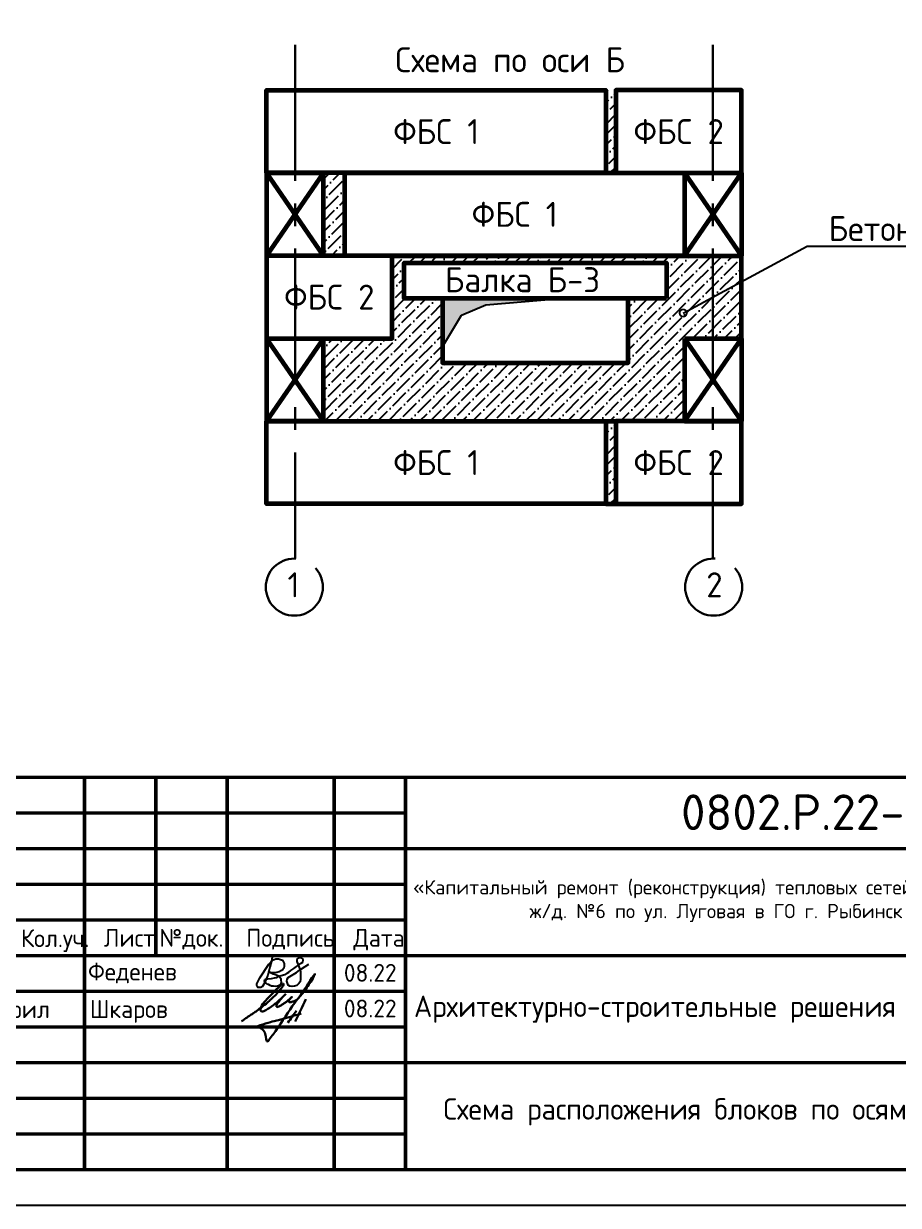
# Model space of a CAD drawing. Header units: millimetres. Extents: x 1601 to 14530, y 1157 to 3820.
# Drawn here: x 8095.4 to 8218.1, y 2825.6 to 2991.2 of the extents above; entities that cross this region are included whole.
import ezdxf
from ezdxf import colors
from ezdxf.entities.mleader import LeaderData, LeaderLine
from ezdxf.enums import TextEntityAlignment as Align
from ezdxf.math import Vec2, Vec3

# ---------------------------------------------------------------- set-up
doc = ezdxf.new("R2010")
doc.units = ezdxf.units.MM
doc.linetypes.add('осевая2', pattern=[28.575, 19.05, -3.175, 3.175, -3.175])
for name, color, linetype, lineweight in [('Осевая', 2, 'осевая2', 30), ('Основной', 1, 'Continuous', 60), ('Размер 3.5', 250, 'Continuous', 35), ('Размерный', 4, 'Continuous', 30), ('Размеры на чертеже', 250, 'Continuous', 25)]:
    doc.layers.add(name, color=color, linetype=linetype, lineweight=lineweight)
doc.layers.add('рамка', color=7, linetype='Continuous')
doc.styles.add('-ISOCPEUR-', font='isocpeur.TTF')
doc.styles.add('GOST', font='GOST Common.ttf')
doc.styles.get("Standard").update_dxf_attribs({"font": 'GOST Common.ttf'})
pattern_1 = [(45, (1090.173, -146.7658), (0.55565335, 2.03739561), [2.619375, -0.523875, 0, -0.523875])]

# ---------------------------------------------------------------- blocks, each defined once
blk = doc.blocks.new('*U427')
blk.add_lwpolyline([(0, 0), (420, 0), (420, -297), (0, -297)], close=True)
at = {"const_width": 0.5}
blk.add_lwpolyline([(20, -5), (415, -5), (415, -292), (20, -292)], close=True, dxfattribs=at)
for points in [[(230, -292), (230, -237), (415, -237)], [(250, -237), (250, -292)], [(260, -237), (260, -262)], [(270, -237), (270, -292)], [(285, -237), (285, -292)], [(295, -237), (295, -292)], [(230, -242), (295, -242)], [(230, -247), (295, -247)], [(295, -247), (415, -247)], [(230, -252), (295, -252)], [(230, -257), (295, -257)], [(230, -262), (415, -262)], [(230, -267), (295, -267)], [(230, -272), (295, -272)], [(230, -277), (295, -277)], [(295, -277), (415, -277)], [(230, -282), (295, -282)], [(230, -287), (295, -287)]]:
    blk.add_lwpolyline(points, dxfattribs=at)
at = {"style": 'GOST'}
for s, p in [('Кол.уч.', (245.89, -259.55)), ('Лист', (256.3, -259.5)), ('№док.', (265, -259.5)), ('Подпись', (278.88, -259.5)), ('Дата', (291.31, -259.5))]:
    blk.add_text(s, height=2.5, dxfattribs=at).set_placement(p, align=Align.MIDDLE_CENTER)
blk.add_text('Проверил', height=2.5, dxfattribs=at).set_placement((231, -269.5), align=Align.MIDDLE_LEFT)
at = {"attachment_point": 5}
for s, insert, char_height, width, style in [('\\pi2.57236;{\\C7;«Капитальный ремонт (реконструкция) тепловых сетей от ТК-8013 по ул. Куйбышева,д.7 до ж/д. №6 по ул. Луговая в ГО г. Рыбинск Ярославской области».}', (353.29, -254.35), 2, 124.3112, '-ISOCPEUR-'), ('Архитектурно-строительные решения', (330, -269.5), 3, 70, 'GOST')]:
    blk.add_mtext(s, dxfattribs=dict(at, insert=insert, char_height=char_height, width=width, style=style))
at = {"style": 'GOST'}
blk.add_attdef('РАЗРАБОТАЛ', text='', height=2.5, dxfattribs=at).set_placement((250.5, -264.22), align=Align.MIDDLE_LEFT)
blk.add_attdef('ПРОВЕРИЛ', (250.75, -270.73), '', height=2.5, dxfattribs=at)
at = {"style": 'GOST', "flags": 8}
for tag, p in [('ЛИСТ', (387.6, -271.87)), ('ЛИСТОВ', (405.3, -271.86)), ('ФОРМАТ', (380.97, -294.75))]:
    blk.add_attdef(tag, text='', height=3, dxfattribs=at).set_placement(p, align=Align.MIDDLE_CENTER)
blk.add_attdef('ИМЯ_ЧЕРТЕЖА_001', (321.53, -284.99), '', height=3, dxfattribs=at)
blk = doc.blocks.new('подпись')
at = {"lineweight": 30}
for points in [[(-0.82, -1.23), (-0.21, -0.8), (0.43, -0.36), (0.86, -0.08), (1.32, 0.25), (2, 0.77), (2.8, 1.4), (3.27, 1.83), (3.84, 2.36), (4.46, 3.07), (5.01, 3.73), (5.08, 3.95), (5.01, 4.03), (4.91, 4), (4.76, 3.88), (4.33, 3.49), (3.4, 2.58), (2.34, 1.43), (1.83, 0.48), (1.87, 0.23), (1.99, 0.16), (2.17, 0.16), (2.41, 0.25), (3.02, 0.6), (3.71, 1.09), (4.34, 1.62), (5.32, 2.55), (4.75, 1.98), (4.27, 1.36), (4.08, 1.05), (4.07, 0.85), (4.11, 0.78), (4.25, 0.78), (4.42, 0.84), (4.78, 1.05), (5.16, 1.3), (5.47, 1.51), (5.72, 1.73), (6.05, 1.99), (6.23, 2.18), (5.94, 1.88), (5.8, 1.63), (5.8, 1.5), (5.89, 1.44), (6.13, 1.46), (6.57, 1.6), (6.9, 1.79), (7.5, 2.39), (8.04, 3.08), (8.61, 3.92), (9.15, 4.76), (9.43, 5.33), (8, 3.26), (6.29, 0.88), (3.58, -3.07), (3.05, -3.8), (2.85, -4.05), (2.49, -2.98), (2.12, -2.39), (1.3, -1.96), (1.02, -2.03), (2.91, -1.44), (4.7, -0.96), (7.51, -0.15)], [(8.19, 1.85), (6.68, -1.27)], [(6.86, 0.23), (5.67, -1.43)]]:
    blk.add_spline(points, degree=3, dxfattribs=at)
blk = doc.blocks.new('Подпись Леха')
at = {"layer": 'рамка'}
blk.add_blockref('подпись', (2.7, 0.11), dxfattribs=at)
blk = doc.blocks.new('*U420')
at = {"layer": 'Основной', "ltscale": 20}
blk.add_lwpolyline([(0, -290), (2380, -290), (2380, 290), (0, 290)], close=True, dxfattribs=at)
at = {"layer": 'Основной', "ltscale": 20, "flags": 1}
for tag, p in [('ВЕС', (579.2, 65.4)), ('ОБЪЕМ', (579.6, 61.7))]:
    blk.add_attdef(tag, p, '', height=2.5, dxfattribs=at)
at = {"layer": 'Основной', "ltscale": 20}
blk.add_attdef('НАЗВАНИЕ', (445.5, -133.9), '', height=38.9, dxfattribs=at)
blk = doc.blocks.new('*U421')
at = {"layer": 'Основной', "ltscale": 20}
blk.add_lwpolyline([(0, -290), (880, -290), (880, 290), (0, 290)], close=True, dxfattribs=at)
at = {"layer": 'Основной', "ltscale": 20, "flags": 1}
for tag, p in [('ВЕС', (579.2, 65.4)), ('ОБЪЕМ', (579.6, 61.7))]:
    blk.add_attdef(tag, p, '', height=2.5, dxfattribs=at)
at = {"layer": 'Основной', "ltscale": 20}
blk.add_attdef('НАЗВАНИЕ', (445.5, -133.9), '', height=38.9, dxfattribs=at)
blk = doc.blocks.new('*U405')
at = {"layer": 'Основной', "ltscale": 20}
blk.add_lwpolyline([(0, -290), (880, -290), (880, 290), (0, 290)], close=True, dxfattribs=at)
at = {"layer": 'Основной', "ltscale": 20, "flags": 1}
for tag, p in [('ВЕС', (579.2, 65.4)), ('ОБЪЕМ', (579.6, 61.7))]:
    blk.add_attdef(tag, p, '', height=2.5, dxfattribs=at)
at = {"layer": 'Основной', "ltscale": 20}
blk.add_attdef('НАЗВАНИЕ', (445.5, -133.9), '', height=38.9, dxfattribs=at)
blk = doc.blocks.new('*U406')
at = {"layer": 'Основной', "ltscale": 20}
blk.add_lwpolyline([(0, -290), (2380, -290), (2380, 290), (0, 290)], close=True, dxfattribs=at)
at = {"layer": 'Основной', "ltscale": 20, "flags": 1}
for tag, p in [('ВЕС', (579.2, 65.4)), ('ОБЪЕМ', (579.6, 61.7))]:
    blk.add_attdef(tag, p, '', height=2.5, dxfattribs=at)
at = {"layer": 'Основной', "ltscale": 20}
blk.add_attdef('НАЗВАНИЕ', (445.5, -133.9), '', height=38.9, dxfattribs=at)
blk = doc.blocks.new('*U407')
at = {"layer": 'Основной', "ltscale": 20}
blk.add_lwpolyline([(0, -290), (2380, -290), (2380, 290), (0, 290)], close=True, dxfattribs=at)
at = {"layer": 'Основной', "ltscale": 20, "flags": 1}
for tag, p in [('ВЕС', (579.2, 65.4)), ('ОБЪЕМ', (579.6, 61.7))]:
    blk.add_attdef(tag, p, '', height=2.5, dxfattribs=at)
at = {"layer": 'Основной', "ltscale": 20}
blk.add_attdef('НАЗВАНИЕ', (445.5, -133.9), '', height=38.9, dxfattribs=at)
blk = doc.blocks.new('*U408')
at = {"layer": 'Основной', "ltscale": 20}
blk.add_lwpolyline([(0, -290), (880, -290), (880, 290), (0, 290)], close=True, dxfattribs=at)
at = {"layer": 'Основной', "ltscale": 20, "flags": 1}
for tag, p in [('ВЕС', (579.2, 65.4)), ('ОБЪЕМ', (579.6, 61.7))]:
    blk.add_attdef(tag, p, '', height=2.5, dxfattribs=at)
at = {"layer": 'Основной', "ltscale": 20}
blk.add_attdef('НАЗВАНИЕ', (445.5, -133.9), '', height=38.9, dxfattribs=at)
blk = doc.blocks.new('_DotSmall')
at = {"color": 0, "linetype": 'ByBlock', "const_width": 0.5}
blk.add_lwpolyline([(-0.0625, 0, 1), (0.0625, 0, 1)], format="xyb", close=True, dxfattribs=at)

msp = doc.modelspace()

# ---------------------------------------------------------------- hatches: boundary and pattern name
h = msp.add_hatch()
h.set_pattern_fill('ANSI36', scale=0.33)
h.set_pattern_definition([(45, (1214.406, -100.3659), (0.55565335, 2.03739561), [2.619375, -0.523875, 0, -0.523875])])
h.paths.add_polyline_path([(8178.4564, 2981.9168), (8177.0564, 2981.9168), (8177.0564, 2970.3168), (8178.4564, 2970.3168)])
h = msp.add_hatch()
h.set_pattern_fill('ANSI36', scale=0.33)
h.set_pattern_definition(pattern_1)
h.paths.add_polyline_path([(8140.4565, 2970.3171), (8137.4566, 2970.3171), (8137.4564, 2970.3168), (8137.4564, 2958.7169), (8140.4565, 2958.7169)])
h = msp.add_hatch()
h.set_pattern_fill('ANSI36', scale=0.33)
h.set_pattern_definition(pattern_1)
h.paths.add_polyline_path([(8177.0564, 2935.517), (8178.4564, 2935.517), (8188.0564, 2935.517), (8188.0565, 2935.5171), (8188.0564, 2947.1169), (8188.0564, 2958.7169), (8147.0564, 2958.7169), (8147.0564, 2947.1169), (8137.4564, 2947.1169), (8137.4564, 2935.517)])
h.paths.add_polyline_path([(8154.1564, 2943.717), (8154.1564, 2952.717), (8148.7564, 2952.717), (8148.7564, 2957.717), (8185.5564, 2957.717), (8185.5564, 2952.717), (8180.1564, 2952.717), (8180.1564, 2943.717)], flags=16)
h.paths.add_polyline_path([(8188.0564, 2947.1169), (8196.0564, 2947.1169), (8196.0564, 2958.7169), (8188.0564, 2958.7169)])
h = msp.add_hatch(color=7)
h.dxf.hatch_style = 1
h.paths.add_polyline_path([(8156.7934, 2950.3755), (8160.1925, 2951.8204), (8170.6631, 2952.717), (8154.1564, 2952.717), (8154.1564, 2945.9238)])
h = msp.add_hatch()
h.set_pattern_fill('ANSI36', scale=0.33)
h.set_pattern_definition([(45, (1214.406, -146.7658), (0.55565335, 2.03739561), [2.619375, -0.523875, 0, -0.523875])])
h.paths.add_polyline_path([(8178.4564, 2935.517), (8177.0564, 2935.517), (8177.0564, 2923.917), (8178.4564, 2923.917)])

# ---------------------------------------------------------------- linework, layer by layer
for p, q in [((8160.1925, 2951.8204), (8170.6631, 2952.717)), ((8156.7934, 2950.3755), (8160.1925, 2951.8204)), ((8154.1564, 2945.9238), (8156.7934, 2950.3755))]:
    msp.add_line(p, q)
msp.add_lwpolyline([(8130.2473, 2860.3375), (8130.1471, 2859.8159), (8129.9385, 2858.9588), (8129.6217, 2857.8778), (8129.1577, 2856.7172), (8128.8389, 2856.2463), (8128.6454, 2856.1471), (8128.4517, 2856.1229), (8128.2628, 2856.1471), (8128.1659, 2856.2585), (8128.1175, 2856.4424), (8128.1223, 2856.6506), (8128.2192, 2856.912), (8128.5225, 2857.4716), (8129.7965, 2859.3859), (8130.2929, 2859.9596), (8130.7428, 2860.1535), (8131.123, 2860.1457), (8131.6893, 2859.9829), (8131.9531, 2859.5099), (8131.9298, 2859.1222), (8131.8725, 2858.8593), (8131.756, 2858.675), (8131.5522, 2858.4906), (8131.2415, 2858.3354), (8130.8824, 2858.2336), (8130.5718, 2858.1753), (8130.3048, 2858.185), (8130.0476, 2858.1944), (8129.8098, 2858.3063), (8129.7522, 2858.3232), (8130.0081, 2858.213), (8130.2151, 2858.1238), (8130.4068, 2858.0558), (8130.727, 2857.9644), (8130.9526, 2857.8577), (8131.1622, 2857.7586), (8131.3002, 2857.6627), (8131.4516, 2857.3921), (8131.4751, 2857.1422), (8131.4983, 2856.8945), (8131.4438, 2856.6502), (8131.2485, 2856.4316), (8131.0063, 2856.3222), (8130.7093, 2856.291), (8130.4202, 2856.3066), (8130.1766, 2856.3198), (8129.9514, 2856.4237), (8129.7132, 2856.5338), (8129.5298, 2856.6184), (8129.4201, 2856.7205), (8129.2815, 2856.8495), (8129.1974, 2857.0605), (8129.2023, 2857.251), (8129.3148, 2857.3145), (8129.6472, 2857.3487), (8130.1476, 2857.4002), (8130.5565, 2857.4855), (8130.8494, 2857.5466), (8131.0991, 2857.6565), (8131.5341, 2857.8129), (8132.0083, 2857.9741), (8132.3701, 2858.1451), (8132.5707, 2858.2872), (8132.8689, 2858.4982), (8133.2676, 2858.7805), (8133.6511, 2859.0519), (8133.9486, 2859.2625), (8134.313, 2859.5204), (8134.5673, 2859.7005), (8134.62, 2859.9444), (8134.5653, 2860.1477), (8134.3932, 2860.2571), (8134.1429, 2860.2727), (8133.8926, 2860.2415), (8133.7411, 2860.1484), (8133.6872, 2859.9674), (8133.7166, 2859.767), (8133.79, 2859.5468), (8133.9662, 2859.1507), (8134.157, 2858.6029), (8134.206, 2858.3388), (8134.2206, 2858.0209), (8134.2373, 2857.2841), (8134.1902, 2856.9473), (8133.9473, 2856.6261), (8133.7043, 2856.4146), (8133.3908, 2856.3206), (8133.046, 2856.2736), (8132.7403, 2856.3128), (8132.5052, 2856.4616), (8132.3798, 2856.7201), (8132.3092, 2857.0178), (8132.3484, 2857.2998), (8132.513, 2857.5191), (8133.6573, 2858.2554), (8134.0884, 2858.5609), (8134.8957, 2859.0858), (8135.3697, 2859.3939)])
at = {"layer": 'Осевая'}
for p, q in [((8133.455, 2988.2785), (8133.455, 2916.2592)), ((8192.0579, 2988.2785), (8192.0579, 2916.2592))]:
    msp.add_line(p, q, dxfattribs=at)
for centre in [(8133.3539, 2912.2603), (8192.1589, 2912.2603)]:
    msp.add_circle(centre, 4.0002, dxfattribs=at)
at = {"layer": 'Основной'}
for p, q in [((8129.4564, 2970.3168), (8129.4564, 2958.7169)), ((8137.4564, 2958.7169), (8129.4564, 2970.3168)), ((8137.4564, 2970.3168), (8129.4564, 2958.7169)), ((8129.4564, 2970.3168), (8137.4564, 2970.3168)), ((8137.4564, 2958.7169), (8137.4564, 2970.3168)), ((8177.0564, 2970.3168), (8178.4564, 2970.3168)), ((8188.0564, 2958.7169), (8196.0564, 2970.3168)), ((8188.0564, 2970.3168), (8196.0564, 2958.7169)), ((8188.0564, 2970.3168), (8188.0565, 2958.7168)), ((8188.0564, 2970.3168), (8196.0564, 2970.3168)), ((8196.0564, 2970.3168), (8196.0564, 2958.7169)), ((8137.4564, 2958.7168), (8129.4564, 2958.7169)), ((8147.0564, 2958.7169), (8196.0564, 2958.7169)), ((8188.0564, 2958.7168), (8196.0564, 2958.7169)), ((8196.0564, 2947.1169), (8196.0563, 2958.7169)), ((8129.4564, 2947.1169), (8129.4564, 2935.517)), ((8137.4564, 2935.517), (8129.4564, 2947.1169)), ((8137.4564, 2947.1169), (8129.4564, 2935.517)), ((8129.4564, 2947.1169), (8137.4564, 2947.1169)), ((8137.4564, 2935.517), (8137.4564, 2947.1169)), ((8188.0564, 2935.517), (8196.0564, 2947.1169)), ((8188.0564, 2947.1169), (8196.0564, 2935.517)), ((8188.0564, 2947.1169), (8188.0565, 2935.5169)), ((8188.0564, 2947.1169), (8196.0564, 2947.1169)), ((8196.0564, 2947.1169), (8196.0564, 2935.517)), ((8137.4564, 2935.5169), (8129.4564, 2935.517)), ((8177.0564, 2935.517), (8178.4564, 2935.517)), ((8188.0564, 2935.5169), (8196.0564, 2935.517)), ((8177.0564, 2923.917), (8178.4564, 2923.917))]:
    msp.add_line(p, q, dxfattribs=at)
for points in [[(8185.5564, 2952.717), (8148.7564, 2952.717), (8148.7564, 2957.717), (8185.5564, 2957.717)], [(8180.1564, 2952.717), (8154.1564, 2952.717), (8154.1564, 2943.717), (8180.1564, 2943.717)]]:
    msp.add_lwpolyline(points, close=True, dxfattribs=at)

# ---------------------------------------------------------------- block references
ref = msp.add_blockref('*U427', (7853.9325, 3122.5891))
ref.add_attrib('ИМЯ_ЧЕРТЕЖА_001', 'Схема расположения блоков по осям', (8154.2715, 2837.6012), dxfattribs={"height": 3, "style": 'GOST'})
ref.add_attrib('ДАТА', '08.22', dxfattribs={"height": 2.5, "style": 'GOST'}).set_placement((8144.007, 2858.1876), align=Align.MIDDLE_CENTER)
ref.add_attrib('РАЗРАБОТАЛ', 'Феденев', dxfattribs={"height": 2.5, "style": 'GOST'}).set_placement((8104.4331, 2858.3649), align=Align.MIDDLE_LEFT)
ref.add_attrib('ПРОВЕРИЛ', 'Шкаров', (8104.6815, 2851.8599), dxfattribs={"height": 2.5, "style": 'GOST'})
ref.add_attrib('ДАТА1', '08.22', dxfattribs={"height": 2.5, "style": 'GOST'}).set_placement((8144.007, 2853.1876), align=Align.MIDDLE_CENTER)
msp.add_blockref('Подпись Леха', (8124.0875, 2852.5127))
at = {"layer": 'Основной', "yscale": 0.02, "zscale": 0.02}
for name, p, xscale in [('*U407', (8177.0564, 2976.1168), -0.02), ('*U408', (8178.4564, 2976.1168), 0.02), ('*U406', (8188.0565, 2964.5171), -0.02), ('*U405', (8129.4564, 2952.9169), 0.02), ('*U420', (8177.0564, 2929.717), -0.02), ('*U421', (8178.4564, 2929.717), 0.02)]:
    msp.add_blockref(name, p, dxfattribs=dict(at, xscale=xscale))

# ---------------------------------------------------------------- texts
at = {"layer": 'Основной', "char_height": 3.5, "attachment_point": 5}
for s, insert in [('1', (8133.239, 2912.5793)), ('2', (8192.2739, 2912.5793))]:
    msp.add_mtext_dynamic_manual_height_columns(s, width=5.739849, gutter_width=12.5, heights=[0], dxfattribs=dict(at, insert=insert))
at = {"layer": 'Размер 3.5', "char_height": 3.5, "attachment_point": 5, "style": 'GOST'}
for s, width, heights, insert in [('Схема по оси Б', 37.356069, [0], (8163.6274, 2986.1851)), ('{\\C7;ФБС 1}', 27.497551, [0], (8153.2564, 2976.1168)), ('{\\C7;ФБС 2}', 15.874668, [5.3157], (8187.2564, 2976.1165)), ('{\\C7;ФБС 1}', 27.497551, [0], (8164.2565, 2964.5171)), ('{\\C7;Балка Б-3}', 59.561246, [0], (8165.3496, 2955.3499)), ('{\\C7;ФБС 2}', 15.874668, [5.3157], (8138.2564, 2952.9166)), ('{\\C7;ФБС 1}', 27.497551, [0], (8153.2564, 2929.717)), ('{\\C7;ФБС 2}', 15.874668, [5.3157], (8187.2564, 2929.7166))]:
    msp.add_mtext_dynamic_manual_height_columns(s, width=width, gutter_width=12.5, heights=heights, dxfattribs=dict(at, insert=insert))
at = {"layer": 'Размерный', "color": 7, "lineweight": 30, "insert": (8111.3329, 2883.1993), "char_height": 5, "width": 185, "attachment_point": 1, "style": '-ISOCPEUR-'}
msp.add_mtext('\\pi66.25,l10;0802.Р.22-АС.1', dxfattribs=at)

# ---------------------------------------------------------------- leaders
at = {"layer": 'Размеры на чертеже'}
ml = msp.add_multileader_mtext('Standard', dxfattribs=at)
ml.set_content('\\A1;{\\C7;Бетон В15, F150, W4}', color=256, style='GOST')
ml.set_leader_properties()
ml.set_arrow_properties(name='DOTSMALL')
ml.build(insert=Vec2(0, 0))
ml.multileader.update_dxf_attribs({"text_left_attachment_type": 5, "text_right_attachment_type": 5, "dogleg_length": 1, "arrow_head_size": 2})
ctx = ml.context
ctx.base_point, ctx.char_height, ctx.arrow_head_size, ctx.plane_origin = Vec3(8206.2855, 2960.0718), 3.5, 2, Vec3(8228.6033, 2985.3313)
ctx.left_attachment, ctx.right_attachment = 5, 5
notes = []
notes.append((ctx, [(0, (1, 1, 0), (8205.2855, 2960.0718), (1, 0), 1, [(0, [(8187.8886, 2950.6769)], 0, [])])]))
ctx.mtext.insert, ctx.mtext.flow_direction = Vec3(8208.2855, 2964.2718), 5
for ctx, leaders in notes:
    for number, flags, end, landing, length, lines in leaders:
        leader = LeaderData()
        leader.index, (leader.has_last_leader_line, leader.has_dogleg_vector, leader.attachment_direction) = number, flags
        leader.last_leader_point, leader.dogleg_vector, leader.dogleg_length = Vec3(end), Vec3(landing), length
        for number, points, colour, breaks in lines:
            line = LeaderLine()
            line.index, line.vertices, line.color, line.breaks = number, Vec3.list(points), colors.encode_raw_color(colour), breaks
            leader.lines.append(line)
        ctx.leaders.append(leader)

doc.saveas('drawing.dxf')
